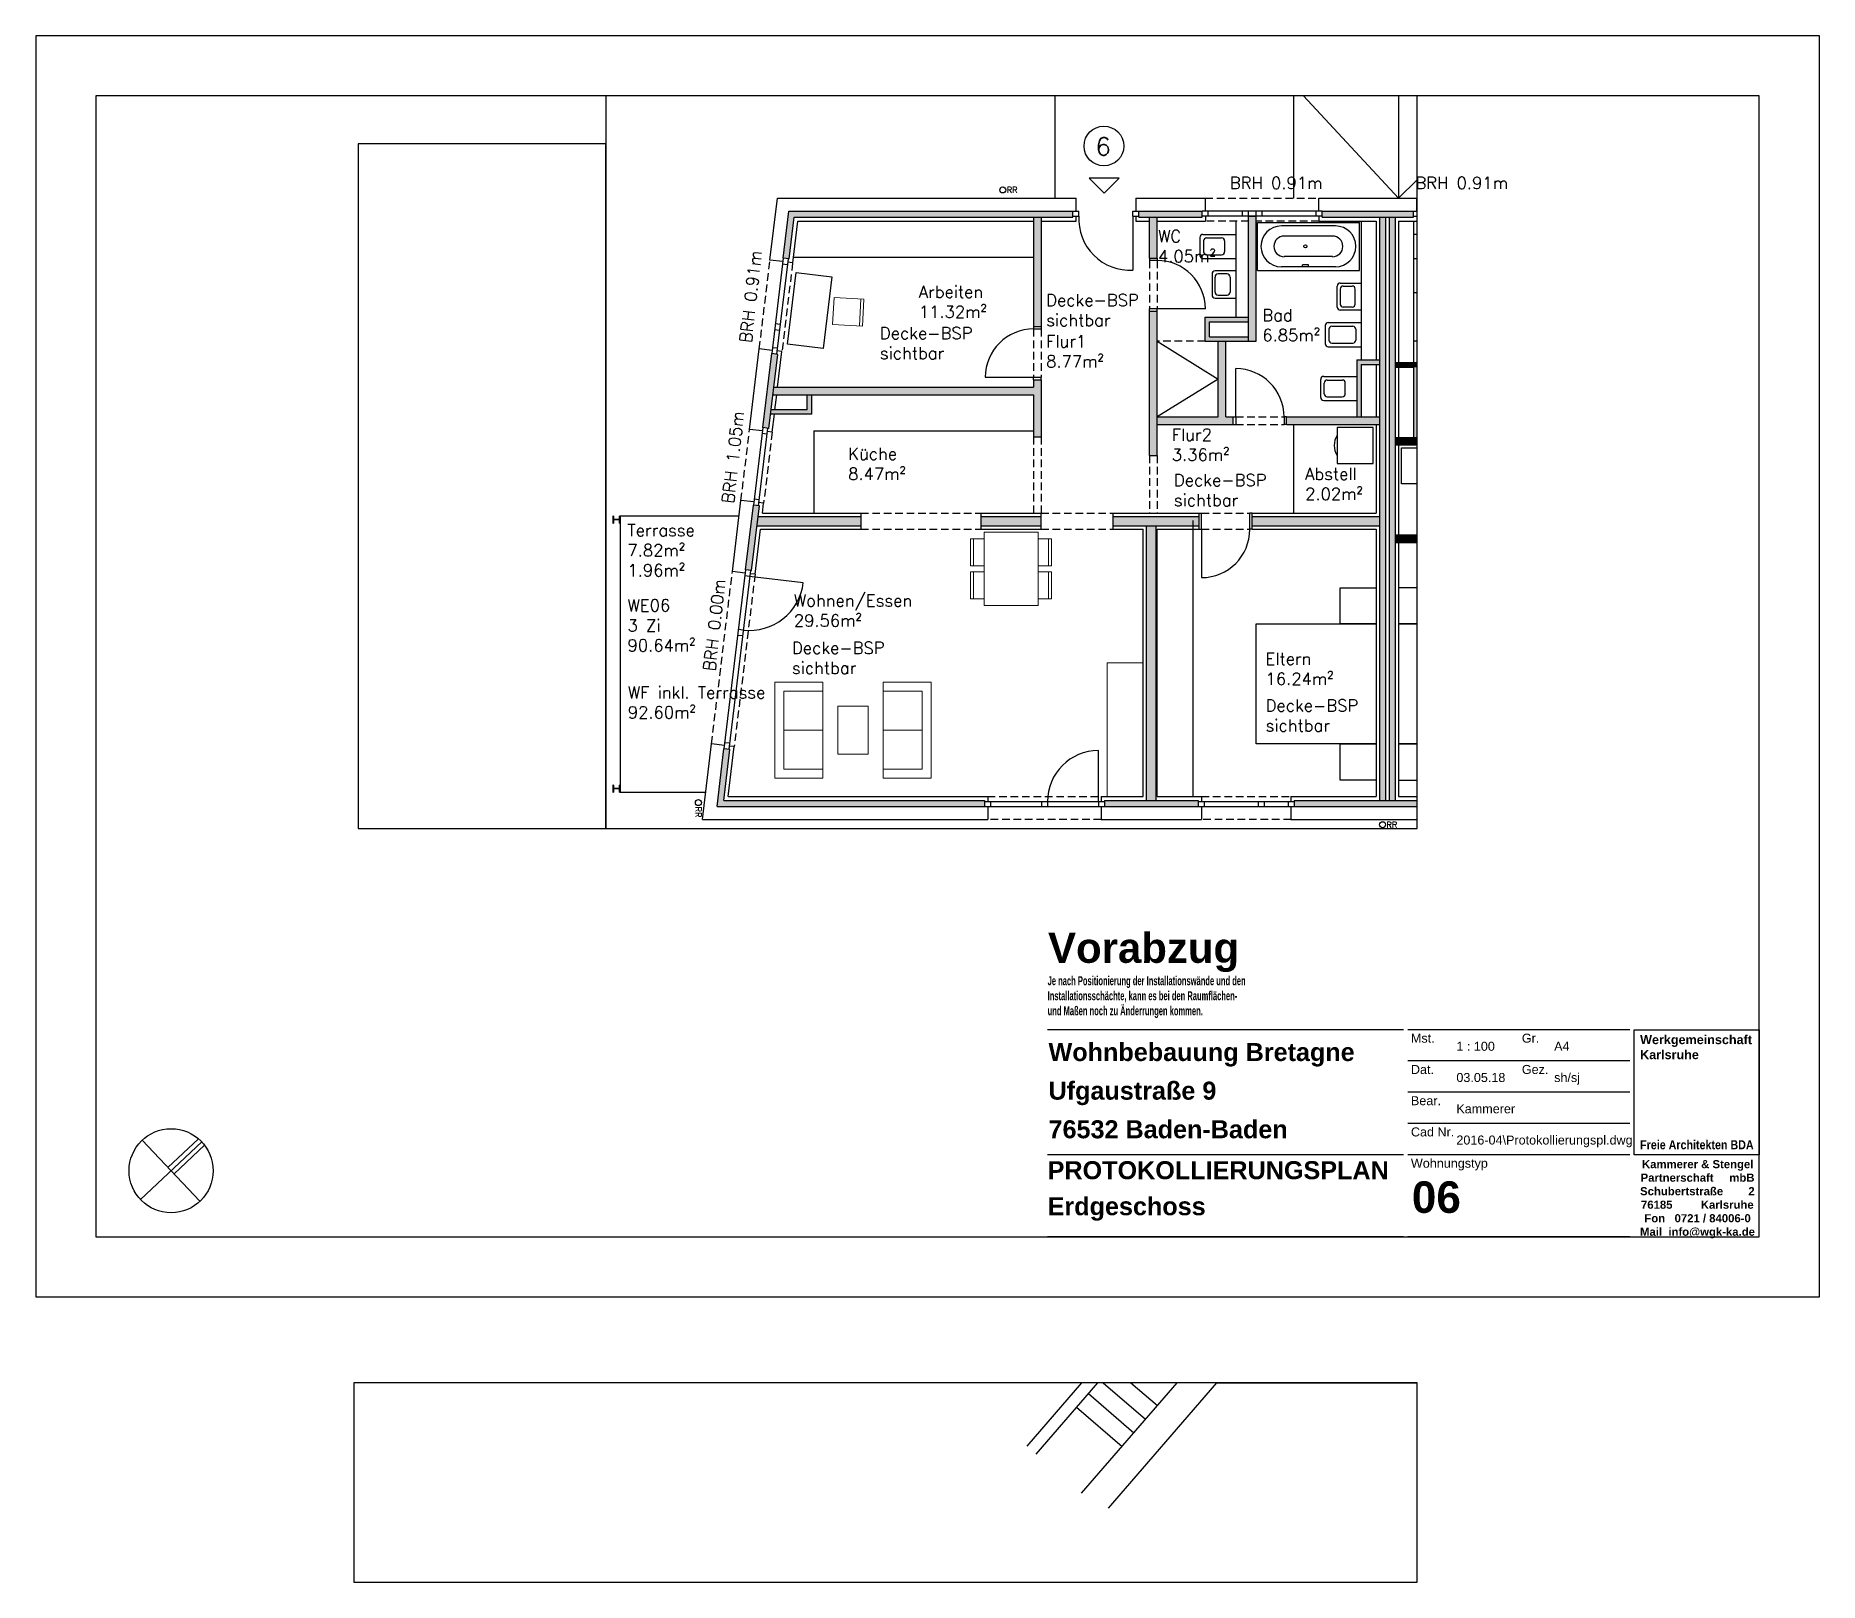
# Model space of a CAD drawing. Header units: metres. Extents: x -2868 to -29, y -3488 to 308.
# Drawn here: x -325.9 to -28.9, y 50.2 to 307.7 of the extents above; entities outside this region: 1.
import ezdxf

# ---------------------------------------------------------------- set-up
doc = ezdxf.new("R2010")
doc.units = ezdxf.units.M
doc.header["$LTSCALE"] = 0.02
doc.header["$XCLIPFRAME"] = 2
doc.linetypes.add('AUSGEZOGEN', pattern=[0])
doc.linetypes.add('VERDECKT', pattern=[9.525, 6.35, -3.175])
for name, color, linetype in [('A--Layout-PLANKOPF', 7, 'AUSGEZOGEN'), ('A-Anmerkungen-BSP-Decken Sichtbar', 10, 'AUSGEZOGEN'), ('A-Grundriss - Ansichtskante', 5, 'AUSGEZOGEN'), ('A-Grundriss - Bad', 4, 'AUSGEZOGEN'), ('A-Grundriss - Dämmung', 2, 'Continuous'), ('A-Grundriss - Fenster', 252, 'AUSGEZOGEN'), ('A-Grundriss - Fenster Sturz', 4, 'VERDECKT'), ('A-Grundriss - Küche', 4, 'AUSGEZOGEN'), ('A-Grundriss - Möbel', 252, 'AUSGEZOGEN'), ('A-Grundriss - Regenleitungen', 4, 'Continuous'), ('A-Grundriss - Regenleitungen Beschrif', 4, 'Continuous'), ('A-Grundriss - Sichtkante verdeckt', 7, 'VERDECKT'), ('A-Grundriss - Stützen-Laubengang', 3, 'AUSGEZOGEN'), ('A-Grundriss - Türen', 2, 'AUSGEZOGEN'), ('A-Grundriss - Wand', 3, 'AUSGEZOGEN'), ('A-Layout-Text', 250, 'Continuous'), ('A-Schraffur - Holzbau', 21, 'Continuous'), ('A-Schraffur - Trockenbau', 254, 'Continuous'), ('A-Text BRH', 4, 'Continuous'), ('A-Text Wohnfl', 4, 'Continuous'), ('A-Text Wohnungsnummer', 4, 'Continuous'), ('vermarktung-logo1_1_0', 7, 'Continuous')]:
    doc.layers.add(name, color=color, linetype=linetype)
doc.layers.add('A-Afenster', color=80, linetype='Continuous', plot=False)
doc.layers.add('A_Grundriss_Aussenannlage_Spielgeräte', color=251, linetype='AUSGEZOGEN', true_color=0x5e5e5e)
doc.styles.add('Arial', font='arial.ttf')
doc.styles.add('ARIAL-FETT', font='arialbd.ttf', dxfattribs={"width": 0.6})
doc.styles.add('Romans', font='Romans.shx')
picture_1 = doc.add_image_def('image1.png', size_in_pixel=(4513, 4513))

# ---------------------------------------------------------------- blocks, each defined once
blk = doc.blocks.new('kopf (mbr)')
at = {"color": 7}
blk.add_line((-37.75, 10), (-10, 10), dxfattribs=at)
at = {"color": 2}
blk.add_lwpolyline([(-37.75, 56), (-10, 56), (-10, 28.25), (-37.75, 28.25)], close=True, dxfattribs=at)
at = {"color": 2, "insert": (-36.46, 54.79), "char_height": 2, "width": 25.2066, "attachment_point": 1, "style": 'ARIAL-FETT'}
blk.add_mtext('{\\W1;Werkgemeinschaft Karlsruhe \\P\\P\\P\\P\\P\\P\\W0.85;Freie Architekten BDA}', dxfattribs=at)
at = {"color": 252, "insert": (-36.5, 27.05), "char_height": 1.8, "width": 25.2921, "attachment_point": 1, "style": 'ARIAL-FETT'}
blk.add_mtext('\\pi0.45859;{\\W1;Kammerer & Stengel \\P\\pi0.15348;Partnerschaft     mbB \\P\\pi0.038063;Schubertstraße        2 \\P\\pi0.23636;76185         Karlsruhe \\P\\pi0.98963;Fon   0721 / 84006-0 \\P\\pi0.028854;Mail  info@wgk-ka.de}', dxfattribs=at)
blk = doc.blocks.new('Zeichnung_1_1', base_point=(0.5, 0.72))
at = {"layer": 'vermarktung-logo1_1_0'}
image = blk.add_image(picture_1, insert=(0.5, 0.72), size_in_units=(1.759, 1.759), dxfattribs=at)
image.set_boundary_path([(-0.5, -0.5), (4512.5, 4512.5)])

msp = doc.modelspace()

# ---------------------------------------------------------------- hatches: boundary and pattern name
at = {"layer": 'A-Schraffur - Holzbau', "ltscale": 10}
h = msp.add_hatch(color=5, dxfattribs=at)
h.dxf.hatch_style = 1
h.paths.add_polyline_path([(-153.17, 278.52), (-200.46, 278.52), (-201.41, 270.69), (-200.41, 270.57), (-199.57, 277.52), (-153.17, 277.52)])
h = msp.add_hatch(color=5, dxfattribs=at)
h.dxf.hatch_style = 1
h.paths.add_polyline_path([(-131.67, 278.52), (-142.17, 278.52), (-142.17, 277.52), (-131.67, 277.52)])
h = msp.add_hatch(color=5, dxfattribs=at)
h.dxf.hatch_style = 1
h.paths.add_polyline_path([(-96.46, 278.52), (-111.66, 278.52), (-111.66, 277.52), (-96.46, 277.52)])
h = msp.add_hatch(color=5, dxfattribs=at)
h.dxf.hatch_style = 1
h.paths.add_polyline_path([(-101.11, 277.52), (-102.11, 277.52), (-102.11, 180.42), (-101.11, 180.42)])
h = msp.add_hatch(color=5, dxfattribs=at)
h.dxf.hatch_style = 1
h.paths.add_polyline_path([(-99.51, 277.52), (-100.51, 277.52), (-100.51, 180.42), (-99.51, 180.42)])
h = msp.add_hatch(color=5, dxfattribs=at)
h.dxf.hatch_style = 1
h.paths.add_polyline_path([(-202.33, 254.69), (-203.32, 254.81), (-204.81, 242.49), (-203.82, 242.37)])
h = msp.add_hatch(color=5, dxfattribs=at)
h.dxf.hatch_style = 1
h.paths.add_polyline_path([(-205.38, 229.46), (-206.37, 229.58), (-207.67, 218.82), (-206.68, 218.7)])
h = msp.add_hatch(color=5, dxfattribs=at)
h.dxf.hatch_style = 1
h.paths.add_polyline_path([(-188.47, 227.72), (-205.59, 227.72), (-205.78, 226.12), (-188.47, 226.12)])
h = msp.add_hatch(color=5, dxfattribs=at)
h.dxf.hatch_style = 1
h.paths.add_polyline_path([(-158.46, 227.72), (-168.46, 227.72), (-168.46, 226.12), (-158.46, 226.12)])
h = msp.add_hatch(color=5, dxfattribs=at)
h.dxf.hatch_style = 1
h.paths.add_polyline_path([(-132.16, 227.72), (-146.46, 227.72), (-146.46, 226.12), (-132.16, 226.12)])
h = msp.add_hatch(color=5, dxfattribs=at)
h.dxf.hatch_style = 1
h.paths.add_polyline_path([(-139.31, 226.12), (-140.91, 226.12), (-140.91, 180.42), (-139.31, 180.42)])
h = msp.add_hatch(color=5, dxfattribs=at)
h.dxf.hatch_style = 1
h.paths.add_polyline_path([(-102.11, 227.72), (-123.31, 227.72), (-123.31, 226.12), (-102.11, 226.12)])
h = msp.add_hatch(color=5, dxfattribs=at)
h.dxf.hatch_style = 1
h.paths.add_polyline_path([(-167.91, 180.42), (-211.31, 180.42), (-210.28, 188.91), (-211.27, 189.03), (-212.43, 179.42), (-167.91, 179.42)])
h = msp.add_hatch(color=5, dxfattribs=at)
h.dxf.hatch_style = 1
h.paths.add_polyline_path([(-132.31, 180.42), (-147.91, 180.42), (-147.91, 179.42), (-132.31, 179.42)])
at = {"layer": 'A-Schraffur - Trockenbau', "ltscale": 10}
h = msp.add_hatch(color=5, dxfattribs=at)
h.dxf.hatch_style = 1
h.paths.add_polyline_path([(-158.46, 277.52), (-159.71, 277.52), (-159.71, 259.32), (-158.46, 259.32)])
h = msp.add_hatch(color=5, dxfattribs=at)
h.dxf.hatch_style = 1
h.paths.add_polyline_path([(-139.16, 277.52), (-140.41, 277.52), (-140.41, 270.72), (-139.16, 270.72)])
h = msp.add_hatch(color=5, dxfattribs=at)
h.dxf.hatch_style = 1
h.paths.add_polyline_path([(-122.66, 277.72), (-123.92, 277.72), (-123.92, 256.87), (-122.66, 256.87)])
h = msp.add_hatch(color=5, dxfattribs=at)
h.dxf.hatch_style = 1
h.paths.add_polyline_path([(-139.16, 261.87), (-140.41, 261.87), (-140.41, 237.87), (-139.16, 237.87)])
h = msp.add_hatch(color=5, dxfattribs=at)
h.dxf.hatch_style = 1
h.paths.add_polyline_path([(-123.92, 260.87), (-131.16, 260.87), (-131.16, 256.87), (-123.92, 256.87), (-123.92, 257.62), (-130.41, 257.62), (-130.41, 260.12), (-123.92, 260.12)])
h = msp.add_hatch(color=5, dxfattribs=at)
h.dxf.hatch_style = 1
h.paths.add_polyline_path([(-126.46, 244.27), (-127.71, 244.27), (-127.71, 256.87), (-128.96, 256.87), (-128.96, 244.27), (-139.16, 244.27), (-139.16, 243.02), (-126.46, 243.02)])
h = msp.add_hatch(color=5, dxfattribs=at)
h.dxf.hatch_style = 1
h.paths.add_polyline_path([(-105.16, 253.02), (-102.11, 253.02), (-102.11, 253.77), (-105.91, 253.77), (-105.91, 244.27), (-105.16, 244.27)])
h = msp.add_hatch(color=5, dxfattribs=at)
h.dxf.hatch_style = 1
h.paths.add_polyline_path([(-158.46, 250.47), (-159.71, 250.47), (-159.71, 249.22), (-202.99, 249.22), (-203.14, 247.97), (-159.71, 247.97), (-159.71, 240.97), (-158.46, 240.97)])
h = msp.add_hatch(color=5, dxfattribs=at)
h.dxf.hatch_style = 1
h.paths.add_polyline_path([(-196.66, 247.97), (-197.41, 247.97), (-197.41, 245.47), (-203.45, 245.47), (-203.54, 244.72), (-196.66, 244.72)])
h = msp.add_hatch(color=5, dxfattribs=at)
h.dxf.hatch_style = 1
h.paths.add_polyline_path([(-102.11, 244.27), (-117.61, 244.27), (-117.61, 243.02), (-102.11, 243.02)])
at = {"layer": 'A-Text Wohnungsnummer', "ltscale": 10}
h = msp.add_hatch(dxfattribs=at)
h.set_pattern_fill('ANGLE', color=256, angle=-90)
h.set_pattern_definition([(270, (-1159.76, 5814.22), (69.85, -2e-15), [50.8, -19.05]), (360, (-1159.76, 5814.22), (6e-15, 69.85), [50.8, -19.05])])
h.paths.add_polyline_path([(-147.95, 281.53), (-145.45, 284.03), (-150.45, 284.03)])

# ---------------------------------------------------------------- linework, layer by layer
at = {"layer": 'A--Layout-PLANKOPF'}
for p, q in [((-98.13, 142.25), (-157.38, 142.25)), ((-60.45, 142.25), (-97.38, 142.25)), ((-60.45, 137.05), (-97.38, 137.05)), ((-60.45, 131.84), (-97.38, 131.84)), ((-60.45, 126.64), (-97.38, 126.64)), ((-98.13, 121.44), (-157.38, 121.44)), ((-60.45, 121.44), (-97.38, 121.44)), ((-98.13, 107.75), (-157.38, 107.75)), ((-60.45, 107.75), (-97.38, 107.75))]:
    msp.add_line(p, q, dxfattribs=at)
at = {"layer": 'A-Afenster'}
for points in [[(-325.88, 307.75), (-325.88, 97.75), (-28.88, 97.75), (-28.88, 307.75)], [(-315.88, 297.75), (-315.88, 107.75), (-38.88, 107.75), (-38.88, 297.75)]]:
    msp.add_lwpolyline(points, close=True, dxfattribs=at)
at = {"layer": 'A-Afenster', "linetype": 'Continuous'}
for points in [[(-230.97, 175.75), (-95.87, 175.75), (-95.87, 297.75), (-230.97, 297.75)], [(-272.17, 175.75), (-230.97, 175.75), (-230.97, 289.73), (-272.17, 289.73)], [(-272.89, 50.24), (-95.87, 50.24), (-95.87, 83.48), (-272.89, 83.48)]]:
    msp.add_lwpolyline(points, close=True, dxfattribs=at)
at = {"layer": 'A-Grundriss - Ansichtskante', "ltscale": 10}
for p, q in [((-156.16, 297.75), (-156.16, 280.67)), ((-116.46, 297.75), (-116.46, 280.67)), ((-114.78, 297.75), (-98.96, 280.67)), ((-98.96, 297.75), (-98.96, 280.67)), ((-98.96, 280.67), (-95.87, 283.77))]:
    msp.add_line(p, q, dxfattribs=at)
msp.add_lwpolyline([(-208.76, 227.77), (-228.56, 227.77), (-228.56, 181.77), (-214.32, 181.77)], dxfattribs=at)
at = {"layer": 'A-Grundriss - Bad', "ltscale": 10}
for p, q in [((-126.01, 260.87), (-126.01, 276.87)), ((-122.46, 268.67), (-122.46, 276.67)), ((-122.46, 276.67), (-105.46, 276.67)), ((-105.46, 268.67), (-105.46, 276.67)), ((-105.16, 276.87), (-105.16, 253.77)), ((-96.46, 276.87), (-96.46, 253.27)), ((-132.01, 274.17), (-132.01, 271.17)), ((-131.51, 274.67), (-126.01, 274.67)), ((-131.41, 273.57), (-131.41, 271.77)), ((-130.91, 274.07), (-128.41, 274.07)), ((-127.91, 273.57), (-127.91, 271.77)), ((-109.46, 276.07), (-118.46, 276.07)), ((-109.94, 274.39), (-117.99, 274.39)), ((-95.87, 274.62), (-96.46, 274.62)), ((-131.51, 270.67), (-126.01, 270.67)), ((-130.91, 271.27), (-128.41, 271.27)), ((-109.94, 270.96), (-117.99, 270.96)), ((-95.87, 270.62), (-96.46, 270.62)), ((-130.01, 268.07), (-130.01, 264.57)), ((-126.01, 268.57), (-129.51, 268.57)), ((-129.51, 265.07), (-129.51, 267.57)), ((-127.51, 268.07), (-129.01, 268.07)), ((-127.01, 267.57), (-127.01, 265.07)), ((-122.46, 268.67), (-105.46, 268.67)), ((-109.46, 269.27), (-118.46, 269.27)), ((-114.96, 269.27), (-114.96, 269.57)), ((-113.96, 269.57), (-114.96, 269.57)), ((-113.96, 269.27), (-113.96, 269.57)), ((-129.01, 264.57), (-127.51, 264.57)), ((-109.16, 262.57), (-109.16, 266.07)), ((-108.66, 266.57), (-105.16, 266.57)), ((-108.66, 265.57), (-108.66, 263.07)), ((-108.16, 266.07), (-106.66, 266.07)), ((-106.16, 263.07), (-106.16, 265.57)), ((-96.46, 264.97), (-95.87, 264.97)), ((-129.51, 264.07), (-126.01, 264.07)), ((-105.16, 262.07), (-108.66, 262.07)), ((-106.66, 262.57), (-108.16, 262.57)), ((-111.16, 259.47), (-111.16, 256.47)), ((-110.66, 259.97), (-105.16, 259.97)), ((-110.56, 258.87), (-110.56, 257.07)), ((-110.06, 259.37), (-106.56, 259.37)), ((-106.06, 258.87), (-106.06, 257.07)), ((-110.66, 255.97), (-105.16, 255.97)), ((-110.06, 256.57), (-106.56, 256.57)), ((-96.46, 256.97), (-95.87, 256.97)), ((-111.91, 247.52), (-111.91, 250.52)), ((-111.41, 251.02), (-105.91, 251.02)), ((-111.31, 248.12), (-111.31, 249.92)), ((-110.81, 250.42), (-108.31, 250.42)), ((-107.81, 248.12), (-107.81, 249.92)), ((-111.41, 247.02), (-105.91, 247.02)), ((-110.81, 247.62), (-108.31, 247.62))]:
    msp.add_line(p, q, dxfattribs=at)
at = {"layer": 'A-Grundriss - Bad', "linetype": 'VERDECKT', "ltscale": 10}
msp.add_line((-131.16, 256.87), (-139.16, 256.87), dxfattribs=at)
at = {"layer": 'A-Grundriss - Bad', "ltscale": 10}
msp.add_lwpolyline([(-139.16, 256.87), (-128.96, 250.57), (-139.16, 244.27)], dxfattribs=at)
at = {"layer": 'A-Grundriss - Bad', "linetype": 'Continuous', "ltscale": 10}
msp.add_lwpolyline([(-103.16, 236.52), (-103.16, 242.52), (-109.16, 242.52), (-109.16, 236.52)], close=True, dxfattribs=at)
msp.add_lwpolyline([(-95.87, 233.12), (-98.46, 233.12), (-98.46, 239.12), (-95.87, 239.12)], dxfattribs=at)
at = {"layer": 'A-Grundriss - Bad', "ltscale": 10}
msp.add_circle((-114.46, 272.67), 0.25, dxfattribs=at)
for centre, radius, start, end in [((-131.51, 274.17), 0.5, 90, 180), ((-130.91, 273.57), 0.5, 90, 180), ((-128.41, 273.57), 0.5, 360, 90), ((-118.46, 272.67), 3.4, 90, 180), ((-117.99, 272.67), 1.72, 90, 180), ((-109.94, 272.67), 1.72, 360, 90), ((-109.46, 272.67), 3.4, 360, 90), ((-131.51, 271.17), 0.5, 180, 270), ((-130.91, 271.77), 0.5, 180, 270), ((-128.41, 271.77), 0.5, 270, 360), ((-118.46, 272.67), 3.4, 180, 270), ((-117.99, 272.67), 1.72, 180, 270), ((-109.94, 272.67), 1.72, 270, 0), ((-109.46, 272.67), 3.4, 270, 0), ((-129.51, 268.07), 0.5, 90, 180), ((-129.01, 267.57), 0.5, 90, 180), ((-127.51, 267.57), 0.5, 360, 90), ((-129.51, 264.57), 0.5, 180, 270), ((-129.01, 265.07), 0.5, 180, 270), ((-127.51, 265.07), 0.5, 270, 360), ((-108.66, 266.07), 0.5, 90, 180), ((-108.16, 265.57), 0.5, 90, 180), ((-106.66, 265.57), 0.5, 0, 90), ((-108.66, 262.57), 0.5, 180, 270), ((-108.16, 263.07), 0.5, 180, 270), ((-106.66, 263.07), 0.5, 270, 0), ((-110.66, 259.47), 0.5, 90, 180), ((-110.06, 258.87), 0.5, 90, 180), ((-106.56, 258.87), 0.5, 0, 90), ((-110.66, 256.47), 0.5, 180, 270), ((-110.06, 257.07), 0.5, 180, 270), ((-106.56, 257.07), 0.5, 270, 0), ((-111.41, 250.52), 0.5, 90, 180), ((-110.81, 249.92), 0.5, 90, 180), ((-108.31, 249.92), 0.5, 0, 90), ((-111.41, 247.52), 0.5, 180, 270), ((-110.81, 248.12), 0.5, 180, 270), ((-108.31, 248.12), 0.5, 270, 0)]:
    msp.add_arc(centre, radius, start, end, dxfattribs=at)
at = {"layer": 'A-Grundriss - Bad', "linetype": 'Continuous', "ltscale": 10}
msp.add_arc((-106.66, 239.52), 3, 146.4427, 213.5573, dxfattribs=at)
at = {"layer": 'A-Grundriss - Dämmung', "ltscale": 10}
for p, q in [((-203.61, 270.4), (-202.36, 280.67)), ((-202.36, 280.67), (-152.62, 280.67)), ((-152.62, 278.52), (-152.62, 280.67)), ((-142.72, 280.67), (-131.12, 280.67)), ((-142.72, 280.67), (-142.72, 278.52)), ((-131.12, 278.52), (-131.12, 280.67)), ((-112.21, 280.67), (-95.91, 280.67)), ((-112.21, 278.52), (-112.21, 280.67)), ((-95.91, 278.52), (-95.91, 280.67)), ((-199.83, 269.95), (-198.99, 276.87)), ((-198.99, 276.87), (-159.71, 276.87)), ((-158.46, 276.87), (-152.62, 276.87)), ((-152.62, 276.87), (-152.62, 277.72)), ((-142.72, 277.72), (-142.72, 276.87)), ((-142.72, 276.87), (-140.41, 276.87)), ((-139.16, 276.87), (-131.12, 276.87)), ((-131.12, 277.72), (-131.12, 276.87)), ((-112.21, 277.72), (-112.21, 276.87)), ((-112.21, 276.87), (-102.66, 276.87)), ((-102.66, 276.87), (-102.66, 253.77)), ((-98.96, 276.87), (-95.91, 276.87)), ((-98.96, 276.87), (-98.96, 253.27)), ((-95.91, 277.72), (-95.91, 276.87)), ((-201.47, 270.14), (-203.61, 270.4)), ((-199.83, 269.95), (-200.68, 270.05)), ((-207.01, 242.2), (-205.39, 255.61)), ((-203.26, 255.35), (-205.39, 255.61)), ((-201.62, 255.15), (-202.46, 255.26)), ((-202.34, 249.22), (-201.62, 255.15)), ((-102.66, 253.02), (-102.66, 244.27)), ((-98.96, 252.52), (-98.96, 240.87)), ((-202.79, 245.47), (-202.49, 247.97)), ((-203.24, 241.74), (-202.88, 244.72)), ((-204.88, 241.94), (-207.01, 242.2)), ((-203.24, 241.74), (-204.09, 241.84)), ((-102.66, 243.02), (-102.66, 228.27)), ((-98.96, 239.62), (-98.96, 224.62)), ((-209.87, 218.53), (-208.44, 230.38)), ((-206.31, 230.13), (-208.44, 230.38)), ((-204.67, 229.93), (-205.51, 230.03)), ((-204.87, 228.27), (-204.67, 229.93)), ((-204.87, 228.27), (-188.47, 228.27)), ((-188.47, 228.27), (-188.47, 227.72)), ((-188.47, 226.12), (-188.47, 225.57)), ((-168.46, 228.27), (-158.46, 228.27)), ((-168.46, 227.72), (-168.46, 228.27)), ((-168.46, 225.57), (-168.46, 226.12)), ((-158.46, 227.72), (-158.46, 228.27)), ((-158.46, 225.57), (-158.46, 226.12)), ((-146.46, 228.27), (-132.16, 228.27)), ((-146.46, 227.72), (-146.46, 228.27)), ((-146.46, 225.57), (-146.46, 226.12)), ((-123.31, 228.27), (-102.66, 228.27)), ((-206.1, 218.07), (-205.2, 225.57)), ((-205.2, 225.57), (-188.47, 225.57)), ((-168.46, 225.57), (-158.46, 225.57)), ((-146.46, 225.57), (-141.46, 225.57)), ((-141.46, 181.07), (-141.46, 225.57)), ((-139.16, 181.07), (-139.16, 225.57)), ((-139.16, 225.57), (-132.16, 225.57)), ((-123.31, 225.57), (-102.66, 225.57)), ((-102.66, 225.57), (-102.66, 181.07)), ((-98.96, 223.37), (-98.96, 181.07)), ((-207.74, 218.27), (-209.87, 218.53)), ((-206.1, 218.07), (-206.95, 218.17)), ((-214.86, 177.27), (-213.34, 189.84)), ((-211.21, 189.58), (-213.34, 189.84)), ((-210.57, 181.07), (-209.57, 189.38)), ((-209.57, 189.38), (-210.41, 189.48)), ((-210.57, 181.07), (-167.36, 181.07)), ((-167.36, 181.07), (-167.36, 180.22)), ((-167.36, 179.42), (-167.36, 177.27)), ((-148.46, 181.07), (-141.46, 181.07)), ((-148.46, 181.07), (-148.46, 180.22)), ((-148.46, 179.42), (-148.46, 177.27)), ((-139.16, 181.07), (-131.76, 181.07)), ((-131.76, 181.07), (-131.76, 180.22)), ((-131.76, 179.42), (-131.76, 177.27)), ((-116.86, 181.07), (-102.66, 181.07)), ((-116.86, 181.07), (-116.86, 180.22)), ((-116.86, 179.42), (-116.86, 177.27)), ((-98.96, 181.07), (-95.87, 181.07)), ((-214.86, 177.27), (-167.36, 177.27)), ((-148.46, 177.27), (-131.76, 177.27)), ((-116.86, 177.27), (-95.87, 177.27))]:
    msp.add_line(p, q, dxfattribs=at)
at = {"layer": 'A-Grundriss - Fenster', "ltscale": 10}
for p, q in [((-111.66, 278.52), (-131.67, 278.52)), ((-111.66, 277.72), (-131.67, 277.72)), ((-130.67, 277.72), (-130.67, 278.52)), ((-124.91, 277.72), (-124.91, 278.52)), ((-123.91, 277.72), (-123.91, 278.52)), ((-122.66, 277.72), (-122.66, 278.52)), ((-121.66, 277.72), (-121.66, 278.52)), ((-112.66, 277.72), (-112.66, 278.52)), ((-96.46, 278.52), (-95.87, 278.52)), ((-96.46, 277.72), (-95.87, 277.72)), ((-201.41, 270.69), (-203.32, 254.81)), ((-200.61, 270.59), (-202.53, 254.71)), ((-200.73, 269.6), (-201.53, 269.7)), ((-202.05, 258.68), (-202.84, 258.78)), ((-201.93, 259.67), (-202.72, 259.77)), ((-202.41, 255.7), (-203.2, 255.8)), ((-204.81, 242.49), (-206.37, 229.58)), ((-204.02, 242.39), (-205.58, 229.48)), ((-204.14, 241.4), (-204.93, 241.49)), ((-205.46, 230.48), (-206.25, 230.57)), ((-207.67, 218.82), (-211.27, 189.03)), ((-206.88, 218.72), (-210.48, 188.94)), ((-207, 217.73), (-207.79, 217.82)), ((-198.06, 216.65), (-207, 217.73)), ((-198.06, 216.65), (-207, 217.73)), ((-208.08, 208.79), (-208.87, 208.89)), ((-208.2, 207.8), (-208.99, 207.89)), ((-210.36, 189.93), (-211.15, 190.02)), ((-148.91, 180.22), (-148.91, 188.72)), ((-167.91, 180.22), (-147.91, 180.22)), ((-167.91, 179.42), (-147.91, 179.42)), ((-166.91, 180.22), (-166.91, 179.42)), ((-158.41, 180.22), (-158.41, 179.42)), ((-157.41, 180.22), (-157.41, 179.42)), ((-148.91, 180.22), (-148.91, 179.42)), ((-132.31, 180.22), (-116.31, 180.22)), ((-132.31, 179.42), (-116.31, 179.42)), ((-131.31, 180.22), (-131.31, 179.42)), ((-122.31, 180.22), (-122.31, 179.42)), ((-121.31, 180.22), (-121.31, 179.42)), ((-117.31, 180.22), (-117.31, 179.42))]:
    msp.add_line(p, q, dxfattribs=at)
for centre, radius, start, end in [((-207, 217.73), 9, 263.1036, 353.1036), ((-207, 217.73), 9, 263.1036, 353.1036), ((-148.91, 180.22), 8.5, 90, 180)]:
    msp.add_arc(centre, radius, start, end, dxfattribs=at)
at = {"layer": 'A-Grundriss - Fenster Sturz', "ltscale": 10}
for p, q in [((-131.12, 280.67), (-112.21, 280.67)), ((-95.87, 280.67), (-95.91, 280.67)), ((-123.91, 276.87), (-131.12, 276.87)), ((-112.21, 276.87), (-122.66, 276.87)), ((-95.91, 276.87), (-95.87, 276.87)), ((-205.39, 255.61), (-203.61, 270.35)), ((-199.84, 269.9), (-201.62, 255.15)), ((-208.44, 230.38), (-207.01, 242.2)), ((-203.24, 241.74), (-204.67, 229.93)), ((-213.34, 189.84), (-209.87, 218.53)), ((-206.1, 218.07), (-209.57, 189.38)), ((-167.36, 181.07), (-148.46, 181.07)), ((-131.76, 181.07), (-116.86, 181.07)), ((-148.46, 177.27), (-167.36, 177.27)), ((-116.86, 177.27), (-131.76, 177.27))]:
    msp.add_line(p, q, dxfattribs=at)
at = {"layer": 'A-Grundriss - Küche', "ltscale": 10}
for q in [(-196.3, 228.27), (-159.71, 241.97)]:
    msp.add_line((-196.3, 241.97), q, dxfattribs=at)
at = {"layer": 'A-Grundriss - Möbel', "ltscale": 10}
for p, q in [((-199.72, 270.87), (-159.71, 270.87)), ((-116.36, 228.27), (-116.36, 243.02)), ((-133.16, 181.07), (-133.16, 227.02))]:
    msp.add_line(p, q, dxfattribs=at)
at = {"layer": 'A-Grundriss - Möbel', "linetype": 'Continuous', "lineweight": 18, "ltscale": 100}
for p, q in [((-193.18, 259.66), (-192.95, 264.15)), ((-192.95, 264.15), (-187.96, 263.9)), ((-188.69, 259.43), (-188.46, 263.92)), ((-187.96, 263.9), (-188.19, 259.4)), ((-188.19, 259.4), (-193.18, 259.66)), ((-170.22, 223.96), (-167.96, 223.96)), ((-170.22, 219.46), (-170.22, 223.96)), ((-169.72, 223.96), (-169.72, 219.46)), ((-167.96, 225.07), (-167.96, 212.85)), ((-167.96, 225.07), (-158.96, 225.07)), ((-158.96, 212.85), (-158.96, 225.07)), ((-156.71, 223.96), (-158.96, 223.96)), ((-157.21, 223.96), (-157.21, 219.46)), ((-156.71, 219.46), (-156.71, 223.96)), ((-167.96, 219.46), (-170.22, 219.46)), ((-170.22, 218.46), (-167.96, 218.46)), ((-170.22, 213.96), (-170.22, 218.46)), ((-169.72, 218.46), (-169.72, 213.96)), ((-158.96, 219.46), (-156.71, 219.46)), ((-156.71, 218.46), (-158.96, 218.46)), ((-157.21, 218.46), (-157.21, 213.96)), ((-156.71, 213.96), (-156.71, 218.46)), ((-167.96, 213.96), (-170.22, 213.96)), ((-158.96, 213.96), (-156.71, 213.96)), ((-167.96, 212.85), (-158.96, 212.85)), ((-147.46, 203.32), (-141.46, 203.32)), ((-147.46, 181.07), (-147.46, 203.32)), ((-202.79, 200.13), (-194.79, 200.13)), ((-202.79, 200.13), (-202.79, 184.13)), ((-194.79, 200.13), (-194.79, 184.13)), ((-184.79, 200.13), (-184.79, 184.13)), ((-176.79, 200.13), (-184.79, 200.13)), ((-176.79, 200.13), (-176.79, 184.13)), ((-201.29, 198.63), (-201.29, 185.63)), ((-201.29, 198.63), (-194.79, 198.63)), ((-192.29, 196.13), (-192.29, 188.13)), ((-187.29, 196.13), (-192.29, 196.13)), ((-187.29, 196.13), (-187.29, 188.13)), ((-178.29, 198.63), (-184.79, 198.63)), ((-178.29, 198.63), (-178.29, 185.63)), ((-201.29, 192.13), (-194.79, 192.13)), ((-178.29, 192.13), (-184.79, 192.13)), ((-187.29, 188.13), (-192.29, 188.13)), ((-201.29, 185.63), (-194.79, 185.63)), ((-201.29, 185.63), (-194.79, 185.63)), ((-178.29, 185.63), (-184.79, 185.63)), ((-178.29, 185.63), (-184.79, 185.63)), ((-202.79, 184.13), (-194.79, 184.13)), ((-176.79, 184.13), (-184.79, 184.13))]:
    msp.add_line(p, q, dxfattribs=at)
at = {"layer": 'A-Grundriss - Möbel', "ltscale": 10}
for points in [[(-193.32, 267.59), (-194.76, 255.68), (-200.71, 256.4), (-199.27, 268.31)], [(-108.66, 215.82), (-102.66, 215.82), (-102.66, 209.82), (-108.66, 209.82)], [(-122.66, 209.82), (-102.66, 209.82), (-102.66, 189.82), (-122.66, 189.82)], [(-108.66, 189.82), (-102.66, 189.82), (-102.66, 183.82), (-108.66, 183.82)]]:
    msp.add_lwpolyline(points, close=True, dxfattribs=at)
for points in [[(-95.87, 215.82), (-98.96, 215.82), (-98.96, 209.82), (-95.87, 209.82)], [(-95.87, 209.82), (-98.96, 209.82), (-98.96, 189.82), (-95.87, 189.82)], [(-95.87, 189.82), (-98.96, 189.82), (-98.96, 183.82), (-95.87, 183.82)]]:
    msp.add_lwpolyline(points, dxfattribs=at)
at = {"layer": 'A-Grundriss - Regenleitungen', "ltscale": 10}
for centre in [(-164.84, 282.07), (-215.54, 180.05), (-101.61, 176.37)]:
    msp.add_circle(centre, 0.5, dxfattribs=at)
at = {"layer": 'A-Grundriss - Sichtkante verdeckt', "ltscale": 10}
for p, q in [((-140.41, 270.32), (-140.41, 262.27)), ((-139.16, 270.32), (-139.16, 262.27)), ((-159.71, 258.92), (-159.71, 250.87)), ((-158.46, 258.92), (-158.46, 250.87)), ((-126.06, 244.27), (-118.01, 244.27)), ((-159.71, 240.97), (-159.71, 228.27)), ((-158.46, 240.97), (-158.46, 228.27)), ((-126.06, 243.02), (-118.01, 243.02)), ((-140.41, 237.87), (-140.41, 228.27)), ((-139.16, 237.87), (-139.16, 228.27)), ((-188.47, 228.27), (-168.46, 228.27)), ((-158.46, 228.27), (-146.46, 228.27)), ((-131.76, 228.27), (-123.71, 228.27)), ((-188.47, 225.57), (-168.46, 225.57)), ((-158.46, 225.57), (-146.46, 225.57)), ((-131.76, 225.57), (-123.71, 225.57))]:
    msp.add_line(p, q, dxfattribs=at)
at = {"layer": 'A-Grundriss - Stützen-Laubengang', "ltscale": 10}
for p, q in [((-229.65, 227.77), (-229.76, 227.77)), ((-229.76, 227.77), (-229.76, 226.57)), ((-229.76, 226.57), (-229.65, 226.57)), ((-229.65, 227.77), (-229.65, 227.32)), ((-229.65, 227.02), (-229.65, 226.57)), ((-228.79, 227.2), (-229.53, 227.2)), ((-228.79, 227.14), (-229.53, 227.14)), ((-228.67, 227.32), (-228.67, 227.77)), ((-228.56, 227.77), (-228.67, 227.77)), ((-228.67, 226.57), (-228.67, 227.02)), ((-228.67, 226.57), (-228.56, 226.57)), ((-228.56, 226.57), (-228.56, 227.77)), ((-229.65, 182.97), (-229.76, 182.97)), ((-229.76, 182.97), (-229.76, 181.77)), ((-229.76, 181.77), (-229.65, 181.77)), ((-229.65, 182.97), (-229.65, 182.52)), ((-229.65, 182.22), (-229.65, 181.77)), ((-228.79, 182.4), (-229.53, 182.4)), ((-228.79, 182.34), (-229.53, 182.34)), ((-228.67, 182.52), (-228.67, 182.97)), ((-228.56, 182.97), (-228.67, 182.97)), ((-228.67, 181.77), (-228.67, 182.22)), ((-228.67, 181.77), (-228.56, 181.77)), ((-228.56, 181.77), (-228.56, 182.97))]:
    msp.add_line(p, q, dxfattribs=at)
for centre, start, end in [((-229.53, 227.32), 180, 270), ((-229.53, 227.02), 90, 180), ((-228.79, 227.32), 270, 0), ((-228.79, 227.02), 0, 90), ((-229.53, 182.52), 180, 270), ((-229.53, 182.22), 90, 180), ((-228.79, 182.52), 270, 0), ((-228.79, 182.22), 0, 90)]:
    msp.add_arc(centre, 0.12, start, end, dxfattribs=at)
at = {"layer": 'A-Grundriss - Türen', "ltscale": 10}
for p, q in [((-153.17, 278.52), (-152.17, 278.52)), ((-153.17, 277.72), (-152.17, 277.72)), ((-152.17, 277.72), (-152.17, 278.52)), ((-143.17, 277.72), (-143.17, 278.52)), ((-143.17, 278.52), (-142.17, 278.52)), ((-143.17, 277.72), (-142.17, 277.72)), ((-143.17, 277.72), (-143.17, 268.72)), ((-140.41, 270.72), (-140.41, 270.32)), ((-139.16, 270.32), (-140.41, 270.32)), ((-139.16, 270.72), (-139.16, 270.32)), ((-139.16, 262.27), (-140.41, 262.27)), ((-140.41, 261.87), (-140.41, 262.27)), ((-139.16, 261.87), (-139.16, 262.27)), ((-131.11, 262.27), (-139.16, 262.27)), ((-159.71, 259.32), (-159.71, 258.92)), ((-159.71, 258.92), (-158.46, 258.92)), ((-158.46, 259.32), (-158.46, 258.92)), ((-167.76, 250.87), (-159.71, 250.87)), ((-159.71, 250.87), (-158.46, 250.87)), ((-159.71, 250.47), (-159.71, 250.87)), ((-158.46, 250.47), (-158.46, 250.87)), ((-126.06, 244.27), (-126.06, 252.32)), ((-126.46, 244.27), (-126.06, 244.27)), ((-126.06, 244.27), (-126.06, 243.02)), ((-118.01, 244.27), (-118.01, 243.02)), ((-117.61, 244.27), (-118.01, 244.27)), ((-126.46, 243.02), (-126.06, 243.02)), ((-117.61, 243.02), (-118.01, 243.02)), ((-132.16, 228.27), (-131.76, 228.27)), ((-131.76, 225.57), (-131.76, 228.27)), ((-123.71, 225.57), (-123.71, 228.27)), ((-123.31, 228.27), (-123.71, 228.27)), ((-132.16, 225.57), (-131.76, 225.57)), ((-131.76, 225.57), (-131.76, 217.52)), ((-123.31, 225.57), (-123.71, 225.57))]:
    msp.add_line(p, q, dxfattribs=at)
for centre, radius, start, end in [((-143.68, 277.21), 8.51, 176.5697, 273.4303), ((-139.16, 262.27), 8.05, 360, 90), ((-159.71, 250.87), 8.05, 90, 180), ((-126.06, 244.27), 8.05, 0, 90), ((-131.76, 225.57), 8.05, 270, 360)]:
    msp.add_arc(centre, radius, start, end, dxfattribs=at)
at = {"layer": 'A-Grundriss - Wand', "ltscale": 10}
for p, q in [((-201.41, 270.69), (-200.46, 278.52)), ((-200.46, 278.52), (-153.17, 278.52)), ((-200.41, 270.57), (-199.57, 277.52)), ((-199.57, 277.52), (-153.17, 277.52)), ((-159.71, 277.52), (-159.71, 259.32)), ((-158.46, 277.52), (-158.46, 259.32)), ((-153.17, 277.52), (-153.17, 278.52)), ((-142.17, 277.52), (-142.17, 278.52)), ((-142.17, 278.52), (-131.67, 278.52)), ((-142.17, 277.52), (-131.67, 277.52)), ((-140.41, 270.72), (-140.41, 277.52)), ((-139.16, 270.72), (-139.16, 277.52)), ((-131.67, 277.52), (-131.67, 278.52)), ((-123.92, 256.87), (-123.92, 277.72)), ((-123.92, 277.72), (-122.66, 277.72)), ((-122.66, 256.87), (-122.66, 277.72)), ((-111.66, 278.52), (-96.46, 278.52)), ((-111.66, 277.52), (-111.66, 278.52)), ((-111.66, 277.52), (-96.46, 277.52)), ((-102.11, 277.52), (-102.11, 180.42)), ((-101.11, 277.52), (-101.11, 180.42)), ((-100.51, 277.52), (-100.51, 180.42)), ((-99.51, 277.52), (-99.51, 180.42)), ((-96.46, 277.52), (-96.46, 278.52)), ((-200.41, 270.57), (-201.41, 270.69)), ((-140.41, 270.72), (-139.16, 270.72)), ((-140.41, 261.87), (-139.16, 261.87)), ((-140.41, 237.87), (-140.41, 261.87)), ((-139.16, 237.87), (-139.16, 261.87)), ((-159.71, 259.32), (-158.46, 259.32)), ((-131.16, 256.87), (-131.16, 260.87)), ((-131.16, 260.87), (-123.92, 260.87)), ((-130.41, 257.62), (-130.41, 260.12)), ((-130.41, 260.12), (-123.92, 260.12)), ((-122.66, 256.87), (-122.66, 260.27)), ((-131.16, 256.87), (-122.66, 256.87)), ((-130.41, 257.62), (-123.92, 257.62)), ((-128.96, 244.27), (-128.96, 256.87)), ((-127.71, 244.27), (-127.71, 256.87)), ((-204.81, 242.49), (-203.32, 254.81)), ((-203.82, 242.37), (-202.33, 254.69)), ((-202.33, 254.69), (-203.32, 254.81)), ((-202.33, 254.69), (-203.32, 254.81)), ((-105.91, 253.77), (-105.91, 244.27)), ((-105.91, 253.77), (-102.11, 253.77)), ((-105.16, 253.02), (-105.16, 244.27)), ((-105.16, 253.02), (-102.11, 253.02)), ((-95.87, 253.27), (-99.51, 253.27)), ((-96.46, 252.52), (-99.51, 252.52)), ((-96.46, 252.52), (-96.46, 240.87)), ((-159.71, 250.47), (-159.71, 249.22)), ((-159.71, 250.47), (-158.46, 250.47)), ((-158.46, 250.47), (-158.46, 240.97)), ((-203.14, 247.97), (-159.71, 247.97)), ((-202.99, 249.22), (-159.71, 249.22)), ((-197.41, 245.47), (-197.41, 247.97)), ((-196.66, 244.72), (-196.66, 247.97)), ((-159.71, 247.97), (-159.71, 240.97)), ((-196.66, 244.72), (-203.54, 244.72)), ((-197.41, 245.47), (-203.45, 245.47)), ((-139.16, 244.27), (-128.96, 244.27)), ((-127.71, 244.27), (-126.46, 244.27)), ((-126.46, 243.02), (-126.46, 244.27)), ((-117.61, 244.27), (-102.11, 244.27)), ((-117.61, 243.02), (-117.61, 244.27)), ((-117.61, 243.02), (-117.61, 244.27)), ((-203.82, 242.37), (-204.81, 242.49)), ((-159.71, 240.97), (-158.46, 240.97)), ((-139.16, 243.02), (-126.46, 243.02)), ((-117.61, 243.02), (-102.11, 243.02)), ((-99.51, 240.87), (-95.87, 240.87)), ((-140.41, 237.87), (-139.16, 237.87)), ((-99.51, 239.62), (-95.87, 239.62)), ((-207.67, 218.82), (-206.37, 229.58)), ((-206.68, 218.7), (-205.38, 229.46)), ((-205.38, 229.46), (-206.37, 229.58)), ((-205.78, 226.12), (-188.47, 226.12)), ((-205.59, 227.72), (-188.47, 227.72)), ((-188.47, 227.72), (-188.47, 226.12)), ((-168.46, 227.72), (-158.46, 227.72)), ((-168.46, 226.12), (-168.46, 227.72)), ((-168.46, 226.12), (-158.46, 226.12)), ((-158.46, 226.12), (-158.46, 227.72)), ((-146.46, 227.72), (-132.16, 227.72)), ((-146.46, 226.12), (-146.46, 227.72)), ((-146.46, 226.12), (-132.16, 226.12)), ((-140.91, 180.42), (-140.91, 226.12)), ((-139.31, 180.42), (-139.31, 226.12)), ((-132.16, 225.57), (-132.16, 228.27)), ((-123.31, 225.57), (-123.31, 228.27)), ((-123.31, 227.72), (-102.11, 227.72)), ((-123.31, 226.12), (-102.11, 226.12)), ((-99.51, 224.62), (-95.87, 224.62)), ((-99.51, 223.37), (-95.87, 223.37)), ((-206.68, 218.7), (-207.67, 218.82)), ((-212.43, 179.42), (-211.27, 189.03)), ((-211.31, 180.42), (-210.28, 188.91)), ((-210.28, 188.91), (-211.27, 189.03)), ((-212.43, 179.42), (-167.91, 179.42)), ((-211.31, 180.42), (-167.91, 180.42)), ((-167.91, 180.42), (-167.91, 179.42)), ((-147.91, 180.42), (-132.31, 180.42)), ((-147.91, 180.42), (-147.91, 179.42)), ((-147.91, 179.42), (-132.31, 179.42)), ((-132.31, 180.42), (-132.31, 179.42)), ((-116.31, 180.42), (-116.31, 179.42)), ((-116.31, 180.42), (-95.87, 180.42)), ((-116.31, 179.42), (-95.87, 179.42))]:
    msp.add_line(p, q, dxfattribs=at)
at = {"layer": 'A-Layout-Text'}
for p, q in [((-308.43, 113.98), (-298.23, 123.57)), ((-298.54, 113.68), (-308.13, 123.87)), ((-303.85, 119.32), (-298.78, 124.09)), ((-302.82, 118.23), (-297.75, 123))]:
    msp.add_line(p, q, dxfattribs=at)
msp.add_circle((-303.33, 118.77), 7, dxfattribs=at)
at = {"layer": 'A-Schraffur - Holzbau', "color": 5, "ltscale": 10}
for points in [[(-95.87, 179.75), (-95.87, 179.42), (-116.31, 180.42), (-116.31, 179.42)], [(-95.87, 180.42), (-95.87, 179.75), (-95.87, 180.42), (-116.31, 180.42)]]:
    msp.add_solid(points, dxfattribs=at)
at = {"layer": 'A-Schraffur - Trockenbau', "color": 5, "ltscale": 10}
for points in [[(-95.87, 252.55), (-95.87, 252.52), (-99.51, 253.27), (-99.51, 252.52)], [(-95.87, 253.27), (-95.87, 252.55), (-95.87, 253.27), (-99.51, 253.27)], [(-95.87, 243.28), (-95.87, 240.87), (-96.46, 252.52), (-96.46, 240.87)], [(-95.87, 252.52), (-95.87, 243.28), (-95.87, 252.52), (-96.46, 252.52)], [(-95.87, 240.69), (-95.87, 239.62), (-99.51, 240.87), (-99.51, 239.62)], [(-95.87, 240.87), (-95.87, 240.69), (-95.87, 240.87), (-99.51, 240.87)], [(-95.87, 224.43), (-95.87, 223.37), (-99.51, 224.62), (-99.51, 223.37)], [(-95.87, 224.62), (-95.87, 224.43), (-95.87, 224.62), (-99.51, 224.62)]]:
    msp.add_solid(points, dxfattribs=at)
at = {"layer": 'A-Text Wohnungsnummer', "ltscale": 10}
for p, q in [((-145.45, 284.03), (-150.45, 284.03)), ((-147.95, 281.53), (-150.45, 284.03)), ((-147.95, 281.53), (-145.45, 284.03))]:
    msp.add_line(p, q, dxfattribs=at)
msp.add_circle((-148.01, 289.38), 3.31, dxfattribs=at)
at = {"layer": 'A_Grundriss_Aussenannlage_Spielgeräte', "ltscale": 10}
for p, q in [((-160.81, 72.9), (-151.68, 83.48)), ((-159.29, 71.6), (-149.03, 83.48)), ((-151.72, 65.06), (-135.82, 83.48)), ((-148.11, 83.48), (-141.07, 77.4)), ((-147.23, 62.61), (-129.22, 83.48)), ((-143.52, 83.48), (-139.11, 79.67)), ((-129.22, 83.48), (-95.87, 83.48)), ((-150.6, 81.67), (-143.03, 75.13)), ((-152.56, 79.4), (-144.99, 72.86))]:
    msp.add_line(p, q, dxfattribs=at)

# ---------------------------------------------------------------- block references
at = {"linetype": 'Continuous', "ltscale": 10, "xscale": 10, "yscale": 10}
msp.add_blockref('Zeichnung_1_1', (-2868.29, -3488.33), dxfattribs=at)
at = {"layer": 'A-Layout-Text', "xscale": 0.75, "yscale": 0.75, "zscale": 0.75}
msp.add_blockref('kopf (mbr)', (-31.38, 100.25), dxfattribs=at)

# ---------------------------------------------------------------- texts
at = {"layer": 'A--Layout-PLANKOPF', "color": 10, "style": 'ARIAL-FETT'}
msp.add_text('Vorabzug', height=5, dxfattribs=at).set_placement((-157.31, 153.38))
at = {"layer": 'A--Layout-PLANKOPF', "color": 2, "style": 'ARIAL-FETT'}
for s, p in [('Wohnbebauung Bretagne', (-157.23, 137.03)), ('Ufgaustraße 9', (-157.23, 130.6)), ('76532 Baden-Baden', (-157.23, 124.17)), ('PROTOKOLLIERUNGSPLAN', (-157.38, 117.36)), ('Erdgeschoss', (-157.38, 111.36))]:
    msp.add_text(s, height=3, dxfattribs=at).set_placement(p)
at = {"layer": 'A--Layout-PLANKOPF', "style": 'Arial'}
for s, p in [('Mst.', (-96.89, 140.09, -21.79)), ('1 : 100', (-89.32, 138.74, -21.79)), ('Gr.', (-78.42, 140.09, -21.79)), ('A4', (-73.04, 138.74, -21.79)), ('Dat.', (-96.89, 134.88, -21.79)), ('03.05.18', (-89.32, 133.54, -21.79)), ('Gez.', (-78.42, 134.88, -21.79)), ('sh/sj', (-73.04, 133.54, -21.79)), ('Bear.', (-96.89, 129.68, -21.79)), ('Kammerer', (-89.32, 128.33, -21.79)), ('Cad Nr.', (-96.89, 124.48, -21.79)), ('2016-04\\Protokollierungspl.dwg', (-89.32, 123.13, -21.79)), ('Wohnungstyp', (-96.89, 119.27, -21.79))]:
    msp.add_text(s, height=1.5, dxfattribs=at).set_placement(p)
at = {"layer": 'A--Layout-PLANKOPF', "color": 6, "style": 'ARIAL-FETT'}
msp.add_text('06', height=5.25, dxfattribs=at).set_placement((-96.73, 111.75, -21.79))
at = {"layer": 'A--Layout-PLANKOPF', "color": 10, "insert": (-157.38, 151.15), "char_height": 1.5, "attachment_point": 1, "style": 'ARIAL-FETT'}
msp.add_mtext_dynamic_manual_height_columns('Je nach Positionierung der Installationswände und den Installationsschächte, kann es bei den Raumflächen- und Maßen noch zu Änderrungen kommen.', width=33.8683, gutter_width=1.25, heights=[0], dxfattribs=at)
at = {"layer": 'A-Anmerkungen-BSP-Decken Sichtbar', "ltscale": 10, "char_height": 2, "attachment_point": 1, "style": 'Romans'}
for insert in [(-157.62, 264.72), (-185.31, 259.22), (-136.35, 234.75), (-199.95, 206.81), (-121.08, 197.23)]:
    msp.add_mtext_dynamic_manual_height_columns('\\A1;Decke-BSP\\Psichtbar', width=17.5059, gutter_width=12.5, heights=[0], dxfattribs=dict(at, insert=insert))
at = {"layer": 'A-Grundriss - Regenleitungen Beschrif', "ltscale": 10, "char_height": 1, "attachment_point": 1, "style": 'Romans'}
for insert in [(-164.87, 282.57), (-101.65, 176.87)]:
    msp.add_mtext_dynamic_manual_height_columns(' RR', width=3.3379, gutter_width=12.5, heights=[0], dxfattribs=dict(at, insert=insert))
at = {"layer": 'A-Grundriss - Regenleitungen Beschrif', "ltscale": 10, "insert": (-215.04, 180.08), "char_height": 1, "attachment_point": 1, "rotation": 270, "style": 'Romans'}
msp.add_mtext_dynamic_manual_height_columns(' RR', width=3.3379, gutter_width=12.5, heights=[0], dxfattribs=at)
at = {"layer": 'A-Text BRH', "ltscale": 10, "char_height": 2, "attachment_point": 1, "style": 'Romans'}
for insert in [(-127.03, 284.23), (-96.14, 284.23)]:
    msp.add_mtext_dynamic_manual_height_columns('BRH 0.91m', width=17.7706, gutter_width=12.5, heights=[0], dxfattribs=dict(at, insert=insert))
at = {"layer": 'A-Text BRH', "ltscale": 10, "char_height": 2, "attachment_point": 1, "rotation": 83.5542, "style": 'Romans'}
for s, insert in [('BRH 0.91m', (-208.68, 256.76)), ('BRH 1.05m', (-211.63, 230.02)), ('BRH 0.00m', (-214.73, 202.08))]:
    msp.add_mtext_dynamic_manual_height_columns(s, width=17.7706, gutter_width=12.5, heights=[0], dxfattribs=dict(at, insert=insert))
at = {"layer": 'A-Text Wohnfl', "ltscale": 10, "char_height": 2, "attachment_point": 1, "style": 'Romans'}
for s, insert in [('\\A1;WC\\P4.05m²', (-139, 275.35)), ('\\A1;Arbeiten\\P11.32m²', (-178.83, 266.11)), ('\\A1;Bad\\P6.85m²', (-121.63, 262.21)), ('\\A1;Flur1\\P8.77m²', (-157.63, 257.86)), ('\\A1;Flur2\\P3.36m²', (-136.71, 242.31)), ('\\A1;Küche\\P8.47m²', (-190.59, 239.13)), ('\\A1;Abstell\\P2.02m²', (-114.5, 235.78)), ('\\A1;Terrasse\\P7.82m²\\P1.96m²', (-227.35, 226.4)), ('\\A1;Wohnen/Essen\\P29.56m²', (-199.64, 214.69)), ('\\A1;Eltern\\P16.24m²', (-121.09, 205.01)), ('\\A1;WF inkl. Terrasse\\P92.60m²', (-227.28, 199.41))]:
    msp.add_mtext_dynamic_manual_height_columns(s, width=22.934, gutter_width=12.5, heights=[0], dxfattribs=dict(at, insert=insert))
at = {"layer": 'A-Text Wohnungsnummer', "ltscale": 10, "style": 'Romans'}
for s, width, insert, char_height, attachment_point in [('6', 2.5, (-148.12, 289.3), 3, 5), ('\\A1;WE06\\P3 Zi\\P90.64m²', 22.934, (-227.33, 213.9), 2, 1)]:
    msp.add_mtext_dynamic_manual_height_columns(s, width=width, gutter_width=12.5, heights=[0], dxfattribs=dict(at, insert=insert, char_height=char_height, attachment_point=attachment_point))

doc.saveas('drawing.dxf')
